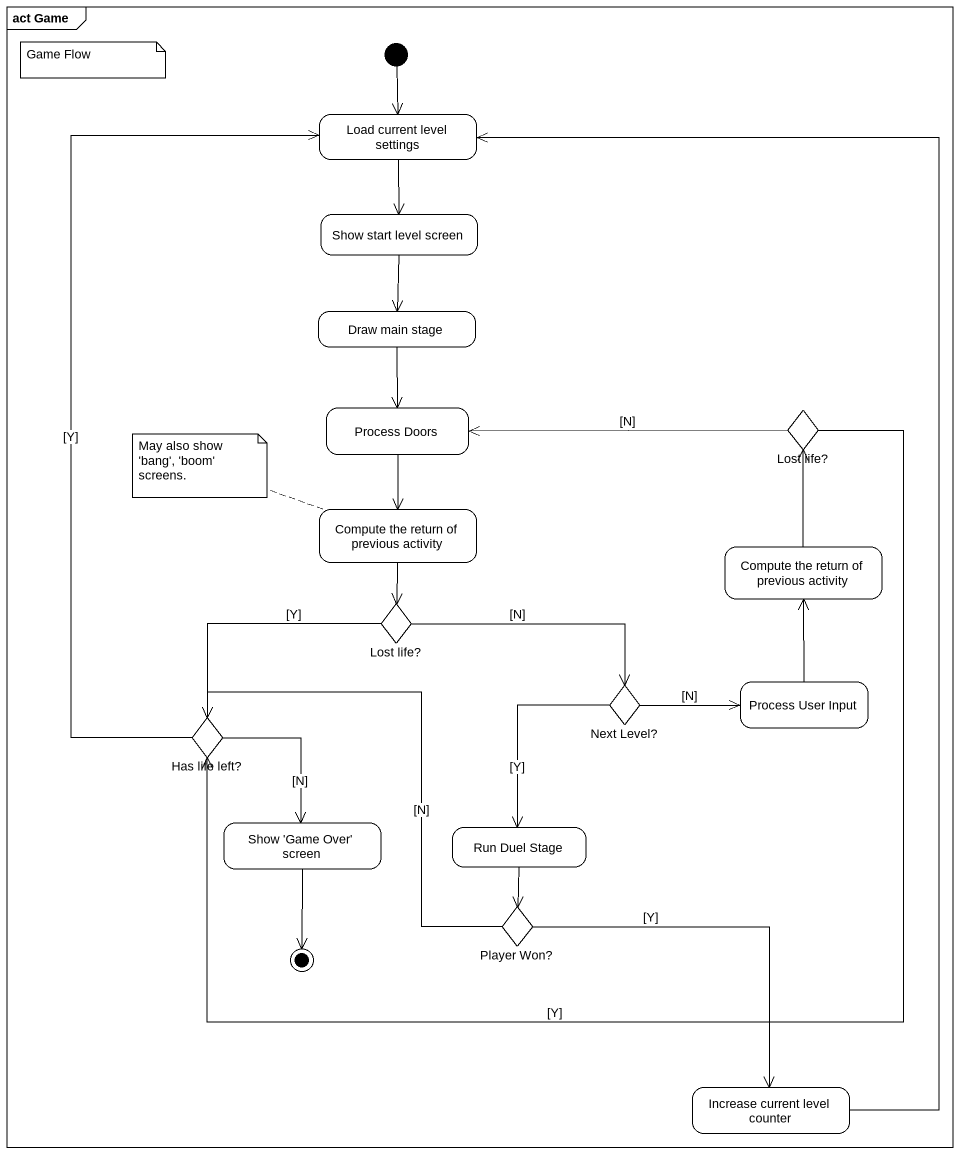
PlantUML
@startuml
mainframe act Game
hide empty description
state "Load current level settings" as Load_current_level_settings
state "Show start level screen" as Show_start_level_screen
state "Draw main stage" as Draw_main_stage
state "Process Doors" as Process_Doors
state "Lost life?" as Lost_life <<choice>>
state "Compute the return of previous activity" as Compute_the_return_of
state "Compute the return of previous activity" as Compute_the_return_of_2
state "Lost life?" as Lost_life_2 <<choice>>
state "Process User Input" as Process_User_Input
state "Has life left?" as Has_life_left <<choice>>
state "Next Level?" as Next_Level <<choice>>
state "Show 'Game Over' screen" as Show_Game_Over_screen
state "Run Duel Stage" as Run_Duel_Stage
state "Player Won?" as Player_Won <<choice>>
state "Increase current level counter" as Increase_current_level
[*] --> Load_current_level_settings
Load_current_level_settings --> Show_start_level_screen
Show_start_level_screen --> Draw_main_stage
Draw_main_stage --> Process_Doors
Process_Doors --> Compute_the_return_of
Lost_life -left-> Process_Doors : [N]
Lost_life -left-> Has_life_left : [Y]
Compute_the_return_of --> Lost_life_2
Compute_the_return_of_2 -up-> Lost_life
Lost_life_2 --> Has_life_left : [Y]
Lost_life_2 -right-> Next_Level : [N]
Process_User_Input -up-> Compute_the_return_of_2
Has_life_left -up-> Load_current_level_settings : [Y]
Has_life_left --> Show_Game_Over_screen : [N]
Next_Level -right-> Process_User_Input : [N]
Next_Level --> Run_Duel_Stage : [Y]
Run_Duel_Stage --> Player_Won
Player_Won -up-> Has_life_left : [N]
Player_Won --> Increase_current_level : [Y]
Increase_current_level -up-> Load_current_level_settings
Show_Game_Over_screen --> [*]
note as N1
  Game Flow
end note
note left of Compute_the_return_of : May also show 'bang', 'boom' screens.
@enduml
